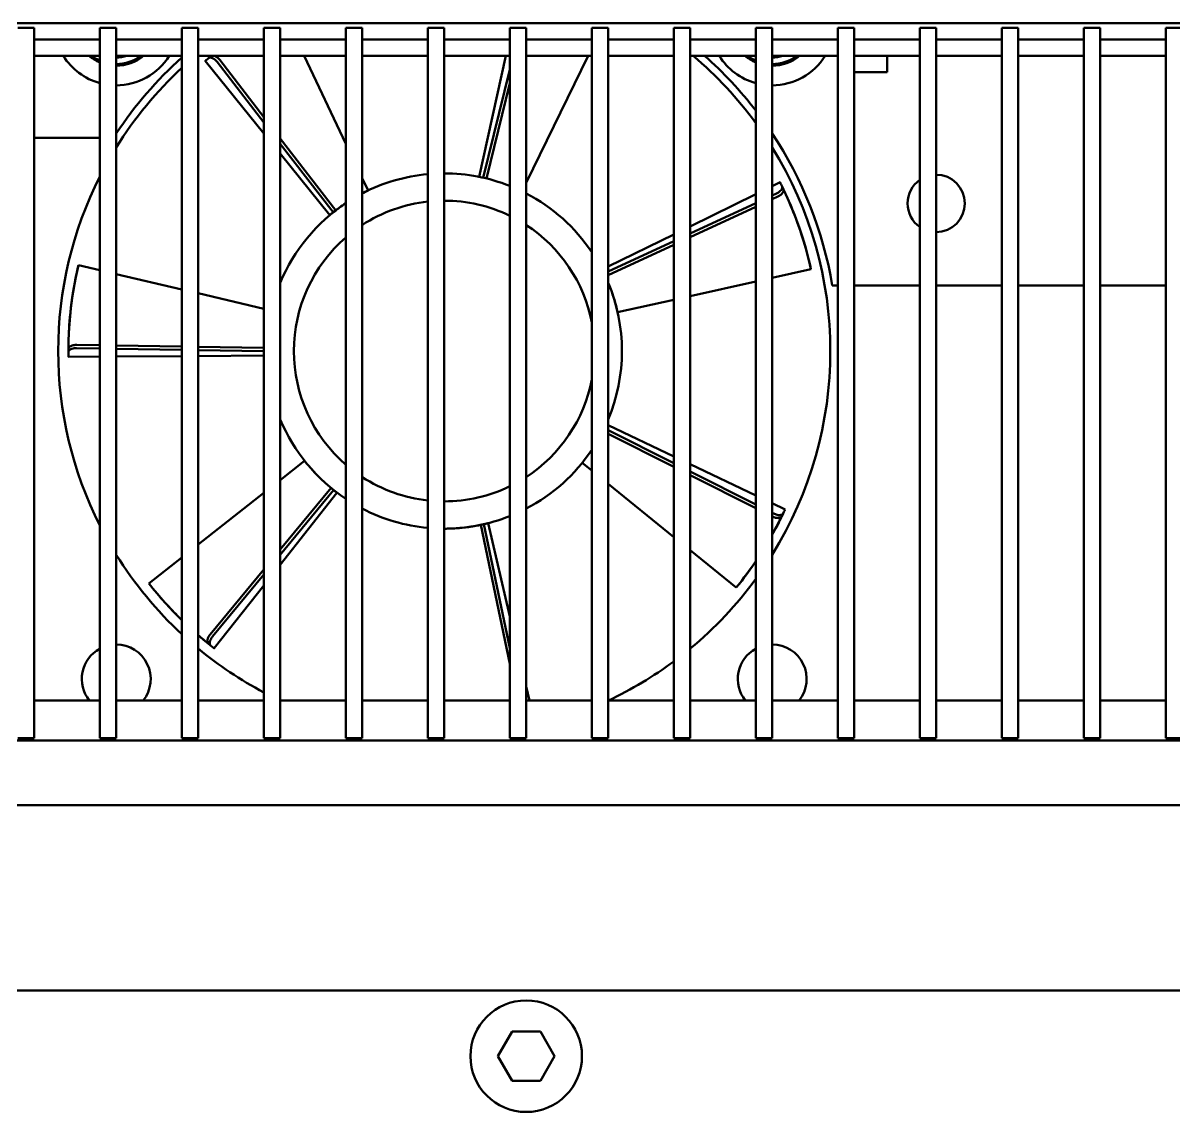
# Model space of a CAD drawing. Header units: millimetres. Extents: x 100 to 5488, y 100 to 4218.
# Drawn here: x 2115.9 to 2186.1, y 2153.3 to 2219.7 of the extents above; entities that cross this region are included whole.
import ezdxf

# ---------------------------------------------------------------- set-up
doc = ezdxf.new("R2010")
doc.units = ezdxf.units.MM
doc.header["$LTSCALE"] = 20
doc.layers.add('Visible (ANSI)', color=7, linetype='Continuous', lineweight=50)

msp = doc.modelspace()

# ---------------------------------------------------------------- linework, layer by layer
at = {"layer": 'Visible (ANSI)'}
for p, q in [((2082.959, 2219.741), (2245.266, 2219.741)), ((2115.613, 2219.441), (2116.613, 2219.441)), ((2116.613, 2219.441), (2116.613, 2219.206)), ((2120.613, 2219.206), (2120.613, 2219.441)), ((2120.613, 2219.441), (2121.613, 2219.441)), ((2121.613, 2219.441), (2121.613, 2219.206)), ((2125.613, 2219.206), (2125.613, 2219.441)), ((2125.613, 2219.441), (2126.613, 2219.441)), ((2126.613, 2219.441), (2126.613, 2219.206)), ((2130.613, 2219.206), (2130.613, 2219.441)), ((2130.613, 2219.441), (2131.613, 2219.441)), ((2131.613, 2219.441), (2131.613, 2219.206)), ((2135.613, 2219.206), (2135.613, 2219.441)), ((2135.613, 2219.441), (2136.613, 2219.441)), ((2136.613, 2219.441), (2136.613, 2219.206)), ((2140.613, 2219.206), (2140.613, 2219.441)), ((2140.613, 2219.441), (2141.613, 2219.441)), ((2141.613, 2219.441), (2141.613, 2219.206)), ((2145.613, 2219.206), (2145.613, 2219.441)), ((2145.613, 2219.441), (2146.613, 2219.441)), ((2146.613, 2219.441), (2146.613, 2219.206)), ((2150.613, 2219.206), (2150.613, 2219.441)), ((2150.613, 2219.441), (2151.613, 2219.441)), ((2151.613, 2219.441), (2151.613, 2219.206)), ((2155.613, 2219.206), (2155.613, 2219.441)), ((2155.613, 2219.441), (2156.613, 2219.441)), ((2156.613, 2219.441), (2156.613, 2219.206)), ((2160.613, 2219.206), (2160.613, 2219.441)), ((2160.613, 2219.441), (2161.613, 2219.441)), ((2161.613, 2219.441), (2161.613, 2219.206)), ((2165.613, 2219.206), (2165.613, 2219.441)), ((2165.613, 2219.441), (2166.613, 2219.441)), ((2166.613, 2219.441), (2166.613, 2219.206)), ((2170.613, 2219.206), (2170.613, 2219.441)), ((2170.613, 2219.441), (2171.613, 2219.441)), ((2171.613, 2219.441), (2171.613, 2219.206)), ((2175.613, 2219.206), (2175.613, 2219.441)), ((2175.613, 2219.441), (2176.613, 2219.441)), ((2176.613, 2219.441), (2176.613, 2219.206)), ((2180.613, 2219.206), (2180.613, 2219.441)), ((2180.613, 2219.441), (2181.613, 2219.441)), ((2181.613, 2219.441), (2181.613, 2219.206)), ((2185.613, 2219.206), (2185.613, 2219.441)), ((2185.613, 2219.441), (2186.613, 2219.441)), ((2116.613, 2181.713), (2116.613, 2219.206)), ((2116.613, 2218.741), (2120.613, 2218.741)), ((2120.613, 2219.206), (2120.613, 2181.713)), ((2121.613, 2181.713), (2121.613, 2219.206)), ((2121.613, 2218.741), (2125.613, 2218.741)), ((2125.613, 2219.206), (2125.613, 2181.713)), ((2126.613, 2181.713), (2126.613, 2219.206)), ((2126.613, 2218.741), (2130.613, 2218.741)), ((2130.613, 2219.206), (2130.613, 2181.713)), ((2131.613, 2181.713), (2131.613, 2219.206)), ((2131.613, 2218.741), (2135.613, 2218.741)), ((2135.613, 2219.206), (2135.613, 2181.713)), ((2136.613, 2181.713), (2136.613, 2219.206)), ((2136.613, 2218.741), (2140.613, 2218.741)), ((2140.613, 2219.206), (2140.613, 2181.713)), ((2141.613, 2181.713), (2141.613, 2219.206)), ((2141.613, 2218.741), (2145.613, 2218.741)), ((2145.613, 2219.206), (2145.613, 2181.713)), ((2146.613, 2181.713), (2146.613, 2219.206)), ((2146.613, 2218.741), (2150.613, 2218.741)), ((2150.613, 2219.206), (2150.613, 2181.713)), ((2151.613, 2181.713), (2151.613, 2219.206)), ((2151.613, 2218.741), (2155.613, 2218.741)), ((2155.613, 2219.206), (2155.613, 2181.713)), ((2156.613, 2181.713), (2156.613, 2219.206)), ((2156.613, 2218.741), (2160.613, 2218.741)), ((2160.613, 2219.206), (2160.613, 2181.713)), ((2161.613, 2181.713), (2161.613, 2219.206)), ((2161.613, 2218.741), (2165.613, 2218.741)), ((2165.613, 2219.206), (2165.613, 2181.713)), ((2166.613, 2181.713), (2166.613, 2219.206)), ((2166.613, 2218.741), (2170.613, 2218.741)), ((2170.613, 2219.206), (2170.613, 2181.713)), ((2171.613, 2181.713), (2171.613, 2219.206)), ((2171.613, 2218.741), (2175.613, 2218.741)), ((2175.613, 2219.206), (2175.613, 2181.713)), ((2176.613, 2181.713), (2176.613, 2219.206)), ((2176.613, 2218.741), (2180.613, 2218.741)), ((2180.613, 2219.206), (2180.613, 2181.713)), ((2181.613, 2181.713), (2181.613, 2219.206)), ((2181.613, 2218.741), (2185.613, 2218.741)), ((2185.613, 2219.206), (2185.613, 2181.713)), ((2120.613, 2217.741), (2116.613, 2217.741)), ((2125.613, 2217.741), (2121.613, 2217.741)), ((2130.613, 2217.741), (2126.613, 2217.741)), ((2130.613, 2213.011), (2127.04, 2217.429)), ((2127.412, 2217.727), (2127.263, 2217.61)), ((2127.767, 2217.369), (2130.613, 2213.678)), ((2130.613, 2214.004), (2127.923, 2217.491)), ((2135.613, 2217.741), (2131.613, 2217.741)), ((2133.07, 2217.741), (2135.613, 2212.383)), ((2140.613, 2217.741), (2136.613, 2217.741)), ((2145.613, 2217.741), (2141.613, 2217.741)), ((2143.742, 2210.363), (2145.369, 2217.741)), ((2150.613, 2217.741), (2146.613, 2217.741)), ((2150.396, 2217.741), (2146.613, 2209.987)), ((2155.613, 2217.741), (2151.613, 2217.741)), ((2160.613, 2217.741), (2156.613, 2217.741)), ((2165.613, 2217.741), (2161.613, 2217.741)), ((2170.613, 2217.741), (2166.613, 2217.741)), ((2168.613, 2217.241), (2168.613, 2217.741)), ((2168.613, 2216.741), (2168.613, 2217.241)), ((2175.613, 2217.741), (2171.613, 2217.741)), ((2180.613, 2217.741), (2176.613, 2217.741)), ((2185.613, 2217.741), (2181.613, 2217.741)), ((2145.613, 2216.911), (2143.996, 2210.309)), ((2168.613, 2216.741), (2166.613, 2216.741)), ((2144.189, 2210.263), (2145.613, 2216.075)), ((2120.613, 2212.741), (2116.613, 2212.741)), ((2134.997, 2208.319), (2131.613, 2212.707)), ((2131.613, 2212.381), (2134.839, 2208.198)), ((2134.639, 2208.033), (2131.613, 2211.775)), ((2136.613, 2210.276), (2136.968, 2209.528)), ((2161.613, 2209.798), (2162.09, 2210.032)), ((2162.298, 2209.604), (2162.217, 2209.775)), ((2156.613, 2207.342), (2160.613, 2209.307)), ((2160.613, 2208.755), (2156.613, 2206.904)), ((2161.87, 2209.337), (2161.613, 2209.218)), ((2161.613, 2208.999), (2161.955, 2209.157)), ((2134.839, 2208.198), (2134.997, 2208.319)), ((2156.613, 2206.684), (2160.613, 2208.536)), ((2151.613, 2204.885), (2155.613, 2206.85)), ((2155.613, 2206.441), (2151.613, 2204.589)), ((2151.613, 2204.37), (2155.613, 2206.221)), ((2119.266, 2204.824), (2119.303, 2204.978)), ((2119.303, 2204.978), (2120.613, 2204.671)), ((2163.978, 2204.735), (2161.613, 2204.207)), ((2163.944, 2204.89), (2163.978, 2204.735)), ((2121.613, 2204.436), (2125.613, 2203.497)), ((2160.613, 2203.984), (2156.613, 2203.09)), ((2126.613, 2203.262), (2130.613, 2202.323)), ((2165.277, 2203.741), (2165.613, 2203.741)), ((2166.613, 2203.741), (2170.613, 2203.741)), ((2171.613, 2203.741), (2175.613, 2203.741)), ((2176.613, 2203.741), (2180.613, 2203.741)), ((2181.613, 2203.741), (2185.613, 2203.741)), ((2155.613, 2202.867), (2152.186, 2202.102)), ((2118.696, 2199.864), (2118.695, 2199.674)), ((2119.198, 2199.917), (2120.613, 2199.894)), ((2120.613, 2200.093), (2119.2, 2200.116)), ((2125.613, 2200.009), (2121.613, 2200.076)), ((2121.613, 2199.877), (2125.613, 2199.81)), ((2130.613, 2199.925), (2126.613, 2199.992)), ((2126.613, 2199.793), (2130.613, 2199.726)), ((2120.613, 2199.399), (2118.698, 2199.387)), ((2125.613, 2199.431), (2121.613, 2199.406)), ((2130.613, 2199.463), (2126.613, 2199.437)), ((2151.613, 2195.215), (2155.613, 2193.313)), ((2155.613, 2192.904), (2151.613, 2194.921)), ((2151.613, 2194.698), (2155.613, 2192.681)), ((2131.613, 2191.875), (2133.098, 2193.043)), ((2150.613, 2192.45), (2150.03, 2192.921)), ((2156.613, 2192.837), (2160.613, 2190.934)), ((2160.613, 2190.383), (2156.613, 2192.4)), ((2156.613, 2192.177), (2160.613, 2190.16)), ((2134.713, 2191.389), (2131.613, 2187.636)), ((2131.613, 2187.323), (2134.866, 2191.262)), ((2134.866, 2191.262), (2134.713, 2191.389)), ((2155.613, 2188.399), (2151.613, 2191.639)), ((2126.613, 2187.942), (2130.613, 2191.088)), ((2135.071, 2191.103), (2131.613, 2186.713)), ((2161.613, 2190.459), (2162.397, 2190.086)), ((2161.716, 2189.826), (2161.613, 2189.878)), ((2162.191, 2189.656), (2162.275, 2189.826)), ((2144.03, 2189.179), (2143.835, 2189.138)), ((2143.835, 2189.138), (2145.613, 2180.66)), ((2145.613, 2181.63), (2144.03, 2189.179)), ((2144.282, 2189.239), (2145.613, 2183.551)), ((2161.613, 2189.656), (2161.628, 2189.648)), ((2123.601, 2185.573), (2125.613, 2187.155)), ((2159.419, 2185.315), (2156.613, 2187.589)), ((2130.613, 2186.425), (2127.336, 2182.459)), ((2123.698, 2185.448), (2123.601, 2185.573)), ((2127.49, 2182.333), (2130.613, 2186.113)), ((2130.613, 2185.444), (2127.593, 2181.612)), ((2159.519, 2185.438), (2159.419, 2185.315)), ((2116.613, 2181.713), (2116.613, 2176.137)), ((2120.613, 2176.137), (2120.613, 2181.713)), ((2121.613, 2181.713), (2121.613, 2176.137)), ((2125.613, 2176.137), (2125.613, 2181.713)), ((2126.613, 2181.713), (2126.613, 2176.137)), ((2127.219, 2181.908), (2127.367, 2181.789)), ((2130.613, 2176.137), (2130.613, 2181.713)), ((2131.613, 2181.713), (2131.613, 2176.137)), ((2135.613, 2176.137), (2135.613, 2181.713)), ((2136.613, 2181.713), (2136.613, 2176.137)), ((2140.613, 2176.137), (2140.613, 2181.713)), ((2141.613, 2181.713), (2141.613, 2176.137)), ((2145.613, 2176.137), (2145.613, 2181.713)), ((2146.613, 2181.713), (2146.613, 2176.137)), ((2150.613, 2176.137), (2150.613, 2181.713)), ((2151.613, 2181.713), (2151.613, 2176.137)), ((2155.613, 2176.137), (2155.613, 2181.713)), ((2156.613, 2181.713), (2156.613, 2176.137)), ((2160.613, 2176.137), (2160.613, 2181.713)), ((2161.613, 2181.713), (2161.613, 2176.137)), ((2165.613, 2176.137), (2165.613, 2181.713)), ((2166.613, 2181.713), (2166.613, 2176.137)), ((2170.613, 2176.137), (2170.613, 2181.713)), ((2171.613, 2181.713), (2171.613, 2176.137)), ((2175.613, 2176.137), (2175.613, 2181.713)), ((2176.613, 2181.713), (2176.613, 2176.137)), ((2180.613, 2176.137), (2180.613, 2181.713)), ((2181.613, 2181.713), (2181.613, 2176.137)), ((2185.613, 2176.137), (2185.613, 2181.713)), ((2146.613, 2179.275), (2146.809, 2178.435)), ((2120.613, 2178.435), (2116.613, 2178.435)), ((2125.613, 2178.435), (2121.613, 2178.435)), ((2130.613, 2178.435), (2126.613, 2178.435)), ((2135.613, 2178.435), (2131.613, 2178.435)), ((2140.613, 2178.435), (2136.613, 2178.435)), ((2145.613, 2178.435), (2141.613, 2178.435)), ((2150.613, 2178.435), (2146.613, 2178.435)), ((2155.613, 2178.435), (2151.613, 2178.435)), ((2160.613, 2178.435), (2156.613, 2178.435)), ((2165.613, 2178.435), (2161.613, 2178.435)), ((2170.613, 2178.435), (2166.613, 2178.435)), ((2175.613, 2178.435), (2171.613, 2178.435)), ((2180.613, 2178.435), (2176.613, 2178.435)), ((2185.613, 2178.435), (2181.613, 2178.435)), ((1605.913, 2175.99), (2557.313, 2175.99)), ((2115.613, 2176.131), (2116.613, 2176.131)), ((2116.613, 2176.137), (2116.613, 2176.131)), ((2120.613, 2176.131), (2120.613, 2176.137)), ((2120.613, 2176.131), (2121.613, 2176.131)), ((2121.613, 2176.137), (2121.613, 2176.131)), ((2125.613, 2176.131), (2125.613, 2176.137)), ((2125.613, 2176.131), (2126.613, 2176.131)), ((2126.613, 2176.137), (2126.613, 2176.131)), ((2130.613, 2176.131), (2130.613, 2176.137)), ((2130.613, 2176.131), (2131.613, 2176.131)), ((2131.613, 2176.137), (2131.613, 2176.131)), ((2135.613, 2176.131), (2135.613, 2176.137)), ((2135.613, 2176.131), (2136.613, 2176.131)), ((2136.613, 2176.137), (2136.613, 2176.131)), ((2140.613, 2176.131), (2140.613, 2176.137)), ((2140.613, 2176.131), (2141.613, 2176.131)), ((2141.613, 2176.137), (2141.613, 2176.131)), ((2145.613, 2176.131), (2145.613, 2176.137)), ((2145.613, 2176.131), (2146.613, 2176.131)), ((2146.613, 2176.137), (2146.613, 2176.131)), ((2150.613, 2176.131), (2150.613, 2176.137)), ((2150.613, 2176.131), (2151.613, 2176.131)), ((2151.613, 2176.137), (2151.613, 2176.131)), ((2155.613, 2176.131), (2155.613, 2176.137)), ((2155.613, 2176.131), (2156.613, 2176.131)), ((2156.613, 2176.137), (2156.613, 2176.131)), ((2160.613, 2176.131), (2160.613, 2176.137)), ((2160.613, 2176.131), (2161.613, 2176.131)), ((2161.613, 2176.137), (2161.613, 2176.131)), ((2165.613, 2176.131), (2165.613, 2176.137)), ((2165.613, 2176.131), (2166.613, 2176.131)), ((2166.613, 2176.137), (2166.613, 2176.131)), ((2170.613, 2176.131), (2170.613, 2176.137)), ((2170.613, 2176.131), (2171.613, 2176.131)), ((2171.613, 2176.137), (2171.613, 2176.131)), ((2175.613, 2176.131), (2175.613, 2176.137)), ((2175.613, 2176.131), (2176.613, 2176.131)), ((2176.613, 2176.137), (2176.613, 2176.131)), ((2180.613, 2176.131), (2180.613, 2176.137)), ((2180.613, 2176.131), (2181.613, 2176.131)), ((2181.613, 2176.137), (2181.613, 2176.131)), ((2185.613, 2176.131), (2185.613, 2176.137)), ((2185.613, 2176.131), (2186.613, 2176.131)), ((1605.613, 2172.041), (2557.613, 2172.041)), ((1919.409, 2160.741), (2243.817, 2160.741)), ((2145.747, 2158.241), (2144.881, 2156.741)), ((2145.747, 2158.241), (2147.479, 2158.241)), ((2148.345, 2156.741), (2147.479, 2158.241)), ((2144.881, 2156.741), (2145.747, 2155.241)), ((2147.479, 2155.241), (2148.345, 2156.741)), ((2147.479, 2155.241), (2145.747, 2155.241))]:
    msp.add_line(p, q, dxfattribs=at)
msp.add_circle((2146.613, 2156.741), 3.4, dxfattribs=at)
for centre, radius, start, end in [((2121.613, 2219.741), 3.8, 211.75686, 254.74248), ((2121.613, 2219.741), 2.6, 230.28486, 247.38014), ((2121.613, 2219.741), 2.5, 233.1301, 246.42182), ((2121.613, 2219.741), 2.1, 270, 287.75279), ((2121.613, 2219.741), 3.8, 270, 328.24314), ((2121.613, 2219.741), 2.6, 270, 309.71514), ((2121.613, 2219.741), 2.5, 270, 306.8699), ((2141.613, 2199.741), 24, 131.81031, 146.44269), ((2141.613, 2199.741), 23.542, 36.18842, 49.87158), ((2141.613, 2199.741), 24, 37.65846, 48.59038), ((2161.613, 2219.741), 3.8, 211.75686, 254.74248), ((2161.613, 2219.741), 2.6, 230.28486, 247.38014), ((2161.613, 2219.741), 2.5, 233.1301, 246.42182), ((2161.613, 2219.741), 2.1, 270, 287.75279), ((2161.613, 2219.741), 3.8, 270, 328.24314), ((2161.613, 2219.741), 2.6, 270, 309.71514), ((2161.613, 2219.741), 2.5, 270, 306.8699), ((2141.613, 2199.741), 23.542, 132.81599, 148.16358), ((2141.613, 2199.741), 24, 9.59407, 33.55731), ((2141.613, 2199.741), 23.542, 328.16358, 31.83642), ((2141.613, 2199.741), 23.542, 153.13014, 206.86986), ((2141.613, 2199.741), 10.833, 95.29638, 117.48643), ((2141.613, 2199.741), 10.833, 68.33182, 90), ((2171.613, 2208.741), 1.75, 124.8499, 235.1501), ((2171.613, 2208.741), 1.75, 270, 90), ((2141.613, 2199.741), 10.833, 123.63128, 157.38014), ((2141.613, 2199.741), 9.167, 96.26291, 123.05573), ((2141.613, 2199.741), 9.167, 64.1279, 90), ((2141.613, 2199.741), 10.833, 33.82216, 62.51357), ((2141.613, 2199.741), 9.167, 10.9425, 56.94427), ((2141.613, 2199.741), 9.167, 130.88519, 229.11481), ((2141.613, 2199.741), 10.833, 337.38014, 22.61986), ((2141.613, 2199.741), 9.167, 303.05573, 349.0575), ((2141.613, 2199.741), 10.833, 202.61986, 236.36872), ((2141.613, 2199.741), 10.833, 297.48643, 326.17784), ((2141.613, 2199.741), 9.167, 236.94427, 263.73709), ((2141.613, 2199.741), 9.167, 270, 295.8721), ((2141.613, 2199.741), 10.833, 242.51357, 264.70362), ((2141.613, 2199.741), 10.833, 270, 291.66818), ((2141.613, 2199.741), 23.542, 211.83642, 227.18401), ((2141.613, 2199.741), 23.542, 309.58098, 323.81158), ((2121.613, 2179.741), 2.1, 118.43689, 218.43008), ((2121.613, 2179.741), 2.1, 321.56992, 90), ((2141.613, 2199.741), 23.542, 230.41902, 242.14363), ((2161.613, 2179.741), 2.1, 118.43689, 218.43008), ((2161.613, 2179.741), 2.1, 321.56992, 90), ((2141.613, 2199.741), 23.542, 295.17634, 306.49055)]:
    msp.add_arc(centre, radius, start, end, dxfattribs=at)
for points, knots in [([(2127.11, 2217.486), (2127.052, 2217.438), (2127.029, 2217.419), (2127.061, 2217.446), (2127.113, 2217.49), (2127.262, 2217.609)], [-0.2794746, -0.2794746, -0.2794746, -0.2794746, -0.1330538, -0.1330538, -0.0000015, -0.0000015, -0.0000015, -0.0000015]), ([(2127.262, 2217.609), (2127.274, 2217.619), (2127.289, 2217.626), (2127.323, 2217.634), (2127.342, 2217.636), (2127.401, 2217.631), (2127.444, 2217.62), (2127.532, 2217.579), (2127.577, 2217.551), (2127.649, 2217.495), (2127.676, 2217.47), (2127.724, 2217.42), (2127.746, 2217.395), (2127.767, 2217.369)], [0.00000154, 0.00000154, 0.00000154, 0.00000154, 0.0105931, 0.0105931, 0.02153091, 0.02153091, 0.04033024, 0.04033024, 0.05855691, 0.05855691, 0.06974, 0.06974, 0.07978801, 0.07978801, 0.07978801, 0.07978801]), ([(2127.923, 2217.491), (2127.903, 2217.518), (2127.881, 2217.543), (2127.832, 2217.593), (2127.805, 2217.617), (2127.734, 2217.674), (2127.688, 2217.702), (2127.628, 2217.729), (2127.611, 2217.736), (2127.595, 2217.741)], [0.00000147, 0.00000147, 0.00000147, 0.00000147, 0.01003117, 0.01003117, 0.02127197, 0.02127197, 0.03938507, 0.03938507, 0.04654018, 0.04654018, 0.04654018, 0.04654018]), ([(2162.216, 2209.776), (2162.223, 2209.762), (2162.227, 2209.746), (2162.227, 2209.711), (2162.224, 2209.692), (2162.207, 2209.635), (2162.186, 2209.597), (2162.127, 2209.519), (2162.09, 2209.481), (2162.019, 2209.424), (2161.989, 2209.403), (2161.93, 2209.367), (2161.9, 2209.351), (2161.87, 2209.337)], [0.00000154, 0.00000154, 0.00000154, 0.00000154, 0.0105952, 0.0105952, 0.02153529, 0.02153529, 0.04033444, 0.04033444, 0.0585601, 0.0585601, 0.06974136, 0.06974136, 0.07978801, 0.07978801, 0.07978801, 0.07978801]), ([(2161.955, 2209.157), (2161.985, 2209.171), (2162.015, 2209.187), (2162.074, 2209.223), (2162.104, 2209.244), (2162.175, 2209.302), (2162.212, 2209.34), (2162.271, 2209.417), (2162.291, 2209.456), (2162.309, 2209.513), (2162.312, 2209.533), (2162.311, 2209.568), (2162.308, 2209.584), (2162.301, 2209.598)], [0.00000147, 0.00000147, 0.00000147, 0.00000147, 0.01003117, 0.01003117, 0.02127197, 0.02127197, 0.03938507, 0.03938507, 0.05810155, 0.05810155, 0.06909138, 0.06909138, 0.07968788, 0.07968788, 0.07968788, 0.07968788]), ([(2162.13, 2209.952), (2162.097, 2210.018), (2162.083, 2210.045), (2162.101, 2210.009), (2162.132, 2209.948), (2162.216, 2209.776)], [-0.2785866, -0.2785866, -0.2785866, -0.2785866, -0.1337988, -0.1337988, -0.0000015, -0.0000015, -0.0000015, -0.0000015]), ([(2163.944, 2204.89), (2163.697, 2205.963), (2163.414, 2206.846), (2162.935, 2208.167), (2162.679, 2208.779), (2162.352, 2209.495), (2162.275, 2209.657), (2162.222, 2209.765)], [-0.842002, -0.842002, -0.842002, -0.842002, -0.6353139, -0.6353139, -0.4601023, -0.4601023, -0.3643473, -0.3643473, -0.3643473, -0.3643473]), ([(2163.978, 2204.735), (2163.741, 2205.799), (2163.468, 2206.674), (2163.006, 2207.982), (2162.758, 2208.59), (2162.435, 2209.316), (2162.356, 2209.484), (2162.304, 2209.594)], [0.000001, 0.000001, 0.000001, 0.000001, 0.3737082, 0.3737082, 0.6896099, 0.6896099, 0.8708145, 0.8708145, 0.8708145, 0.8708145]), ([(2135.613, 2208.761), (2135.304, 2208.556), (2135.108, 2208.405), (2134.893, 2208.239), (2134.801, 2208.165), (2134.801, 2208.164), (2134.801, 2208.164), (2134.801, 2208.164)], [-0.8777337, -0.8777337, -0.8777337, -0.8777337, -0.4889156, -0.4889156, -0.199281, -0.199281, -0.1978347, -0.1978347, -0.1978347, -0.1978347]), ([(2134.639, 2208.033), (2134.639, 2208.033), (2134.639, 2208.033), (2134.639, 2208.033), (2134.677, 2208.068), (2134.839, 2208.198)], [0.6750266, 0.6750266, 0.6750266, 0.6750266, 0.6751334, 0.6751334, 0.7852082, 0.7852082, 0.7852082, 0.7852082]), ([(2134.813, 2208.175), (2134.813, 2208.175), (2134.813, 2208.175), (2134.813, 2208.175), (2134.813, 2208.175), (2134.813, 2208.174), (2134.813, 2208.174), (2134.813, 2208.174), (2134.813, 2208.174), (2134.813, 2208.174), (2134.812, 2208.174), (2134.811, 2208.173), (2134.81, 2208.172), (2134.803, 2208.166), (2134.797, 2208.162), (2134.784, 2208.151), (2134.776, 2208.144), (2134.761, 2208.132), (2134.755, 2208.128), (2134.742, 2208.117), (2134.735, 2208.111), (2134.718, 2208.098), (2134.709, 2208.09), (2134.681, 2208.067), (2134.66, 2208.05), (2134.639, 2208.033)], [0, 0, 0, 0, 0.00001274, 0.00001274, 0.00003822, 0.00003822, 0.00008918, 0.00008918, 0.00029301, 0.00029301, 0.00059577, 0.00059577, 0.00221051, 0.00221051, 0.01082227, 0.01082227, 0.02232232, 0.02232232, 0.02798358, 0.02798358, 0.03279665, 0.03279665, 0.0371358, 0.0371358, 0.04535285, 0.04535285, 0.04535285, 0.04535285]), ([(2135.051, 2208.361), (2135.016, 2208.334), (2134.984, 2208.309), (2134.915, 2208.256), (2134.885, 2208.232), (2134.824, 2208.183), (2134.8, 2208.164), (2134.8, 2208.164)], [0, 0, 0, 0, 0.0396739, 0.0396739, 0.0999139, 0.0999139, 0.1497439, 0.1497439, 0.1497439, 0.1497439]), ([(2134.997, 2208.319), (2134.949, 2208.282), (2134.912, 2208.254), (2134.883, 2208.231), (2134.88, 2208.228), (2134.878, 2208.226), (2134.877, 2208.226), (2134.877, 2208.226), (2134.877, 2208.226), (2134.877, 2208.226), (2134.877, 2208.226), (2134.877, 2208.226)], [0, 0, 0, 0, 0.05451102, 0.05451102, 0.06105332, 0.06105332, 0.06120665, 0.06120665, 0.0612491, 0.0612491, 0.06127033, 0.06127033, 0.06127033, 0.06127033]), ([(2119.266, 2204.824), (2119.024, 2203.759), (2118.895, 2202.849), (2118.751, 2201.46), (2118.714, 2200.8), (2118.695, 2199.999), (2118.694, 2199.811), (2118.695, 2199.686)], [-0.8748687, -0.8748687, -0.8748687, -0.8748687, -0.6567702, -0.6567702, -0.4710812, -0.4710812, -0.3651362, -0.3651362, -0.3651362, -0.3651362]), ([(2119.303, 2204.978), (2118.848, 2203.042), (2118.739, 2201.433), (2118.698, 2200.19), (2118.696, 2200), (2118.696, 2199.875)], [0.000001, 0.000001, 0.000001, 0.000001, 0.6817776, 0.6817776, 0.9024757, 0.9024757, 0.9024757, 0.9024757]), ([(2152.186, 2202.102), (2152.067, 2202.631), (2151.916, 2203.113), (2151.712, 2203.664), (2151.66, 2203.795), (2151.613, 2203.907)], [-1.3322301, -1.3322301, -1.3322301, -1.3322301, -0.909118, -0.909118, -0.7458211, -0.7458211, -0.7458211, -0.7458211]), ([(2118.695, 2199.673), (2118.695, 2199.689), (2118.699, 2199.704), (2118.713, 2199.736), (2118.725, 2199.752), (2118.765, 2199.796), (2118.8, 2199.822), (2118.887, 2199.866), (2118.937, 2199.884), (2119.026, 2199.904), (2119.062, 2199.91), (2119.131, 2199.917), (2119.164, 2199.918), (2119.198, 2199.917)], [0.00000154, 0.00000154, 0.00000154, 0.00000154, 0.01059346, 0.01059346, 0.02153165, 0.02153165, 0.04033095, 0.04033095, 0.05855744, 0.05855744, 0.06974023, 0.06974023, 0.07978801, 0.07978801, 0.07978801, 0.07978801]), ([(2118.697, 2199.477), (2118.697, 2199.404), (2118.698, 2199.374), (2118.697, 2199.412), (2118.696, 2199.48), (2118.695, 2199.673)], [-0.2771581, -0.2771581, -0.2771581, -0.2771581, -0.1349521, -0.1349521, -0.0000015, -0.0000015, -0.0000015, -0.0000015]), ([(2119.2, 2200.116), (2119.166, 2200.117), (2119.133, 2200.116), (2119.063, 2200.109), (2119.028, 2200.103), (2118.939, 2200.082), (2118.889, 2200.064), (2118.802, 2200.02), (2118.767, 2199.994), (2118.726, 2199.95), (2118.715, 2199.934), (2118.7, 2199.901), (2118.696, 2199.886), (2118.696, 2199.87)], [0.00000147, 0.00000147, 0.00000147, 0.00000147, 0.01003208, 0.01003208, 0.02127411, 0.02127411, 0.03938795, 0.03938795, 0.05810455, 0.05810455, 0.06909281, 0.06909281, 0.07968788, 0.07968788, 0.07968788, 0.07968788]), ([(2133.098, 2193.043), (2133.433, 2192.617), (2133.777, 2192.247), (2134.384, 2191.661), (2134.595, 2191.486), (2134.814, 2191.305), (2134.907, 2191.232), (2134.908, 2191.232), (2134.908, 2191.232), (2134.908, 2191.232)], [-1.329767, -1.329767, -1.329767, -1.329767, -0.907783, -0.907783, -0.488884, -0.488884, -0.199288, -0.199288, -0.197818, -0.197818, -0.197818, -0.197818]), ([(2134.66, 2191.433), (2134.695, 2191.404), (2134.726, 2191.378), (2134.793, 2191.323), (2134.823, 2191.299), (2134.884, 2191.25), (2134.908, 2191.231), (2134.908, 2191.231)], [0, 0, 0, 0, 0.0396739, 0.0396739, 0.0999139, 0.0999139, 0.1497439, 0.1497439, 0.1497439, 0.1497439]), ([(2134.713, 2191.389), (2134.76, 2191.35), (2134.796, 2191.321), (2134.825, 2191.298), (2134.828, 2191.295), (2134.83, 2191.293), (2134.831, 2191.293), (2134.831, 2191.293), (2134.831, 2191.293), (2134.831, 2191.293), (2134.831, 2191.293), (2134.831, 2191.293)], [0, 0, 0, 0, 0.05451102, 0.05451102, 0.06105332, 0.06105332, 0.06120665, 0.06120665, 0.0612491, 0.0612491, 0.06127033, 0.06127033, 0.06127033, 0.06127033]), ([(2135.071, 2191.103), (2135.071, 2191.103), (2135.071, 2191.103), (2135.071, 2191.103), (2135.029, 2191.132), (2134.866, 2191.262)], [0.6750468, 0.6750468, 0.6750468, 0.6750468, 0.6751286, 0.6751286, 0.785283, 0.785283, 0.785283, 0.785283]), ([(2134.895, 2191.242), (2134.895, 2191.242), (2134.895, 2191.242), (2134.895, 2191.242), (2134.895, 2191.242), (2134.895, 2191.242), (2134.895, 2191.242), (2134.895, 2191.242), (2134.895, 2191.241), (2134.896, 2191.241), (2134.896, 2191.241), (2134.897, 2191.24), (2134.898, 2191.239), (2134.905, 2191.234), (2134.911, 2191.229), (2134.925, 2191.218), (2134.932, 2191.212), (2134.948, 2191.2), (2134.953, 2191.196), (2134.967, 2191.185), (2134.974, 2191.179), (2134.991, 2191.166), (2135, 2191.159), (2135.029, 2191.136), (2135.05, 2191.119), (2135.071, 2191.103)], [0, 0, 0, 0, 0.00001274, 0.00001274, 0.00003822, 0.00003822, 0.00008918, 0.00008918, 0.00029301, 0.00029301, 0.00059577, 0.00059577, 0.00221051, 0.00221051, 0.01082227, 0.01082227, 0.02232232, 0.02232232, 0.02798358, 0.02798358, 0.03279665, 0.03279665, 0.0371358, 0.0371358, 0.04535285, 0.04535285, 0.04535285, 0.04535285]), ([(2161.613, 2188.551), (2161.893, 2189.049), (2162.051, 2189.371), (2162.2, 2189.671), (2162.238, 2189.749), (2162.27, 2189.816)], [-0.7350951, -0.7350951, -0.7350951, -0.7350951, -0.5153338, -0.5153338, -0.4238079, -0.4238079, -0.4238079, -0.4238079]), ([(2162.275, 2189.827), (2162.269, 2189.813), (2162.258, 2189.801), (2162.231, 2189.778), (2162.214, 2189.768), (2162.159, 2189.747), (2162.116, 2189.739), (2162.018, 2189.737), (2161.966, 2189.743), (2161.876, 2189.763), (2161.842, 2189.774), (2161.777, 2189.798), (2161.746, 2189.811), (2161.716, 2189.826)], [0.00000154, 0.00000154, 0.00000154, 0.00000154, 0.01061554, 0.01061554, 0.02157775, 0.02157775, 0.0403748, 0.0403748, 0.05859061, 0.05859061, 0.06975456, 0.06975456, 0.07978794, 0.07978794, 0.07978794, 0.07978794]), ([(2162.397, 2190.086), (2162.397, 2190.086), (2162.394, 2190.079), (2162.376, 2190.04), (2162.349, 2189.982), (2162.275, 2189.827)], [-0.1835826, -0.1835826, -0.1835826, -0.1835826, -0.1195882, -0.1195882, -0.0000015, -0.0000015, -0.0000015, -0.0000015]), ([(2141.613, 2188.907), (2141.625, 2188.907), (2141.638, 2188.907), (2141.755, 2188.908), (2141.856, 2188.91), (2142.22, 2188.921), (2142.479, 2188.939), (2143.228, 2189.016), (2143.68, 2189.104), (2143.906, 2189.153)], [0.0118897, 0.0118897, 0.0118897, 0.0118897, 0.0177384, 0.0177384, 0.0660027, 0.0660027, 0.1948533, 0.1948533, 0.4755706, 0.4755706, 0.4755706, 0.4755706]), ([(2141.613, 2188.907), (2142.525, 2188.908), (2143.293, 2189.03), (2143.762, 2189.123), (2143.8, 2189.13), (2143.835, 2189.138)], [-0.9885365, -0.9885365, -0.9885365, -0.9885365, -0.4433751, -0.4433751, -0.3921255, -0.3921255, -0.3921255, -0.3921255]), ([(2143.835, 2189.138), (2143.895, 2189.15), (2143.94, 2189.16), (2143.976, 2189.168), (2143.98, 2189.169), (2143.983, 2189.17), (2143.984, 2189.17), (2143.984, 2189.17), (2143.984, 2189.17), (2143.984, 2189.17), (2143.984, 2189.17), (2143.984, 2189.17)], [0, 0, 0, 0, 0.05451102, 0.05451102, 0.06105332, 0.06105332, 0.06120665, 0.06120665, 0.06124911, 0.06124911, 0.06127033, 0.06127033, 0.06127033, 0.06127033]), ([(2143.997, 2189.173), (2143.997, 2189.173), (2143.997, 2189.173), (2143.997, 2189.173), (2143.997, 2189.173), (2143.997, 2189.173), (2143.997, 2189.173), (2143.998, 2189.173), (2143.998, 2189.173), (2143.999, 2189.173), (2144, 2189.174), (2144.008, 2189.175), (2144.015, 2189.177), (2144.034, 2189.181), (2144.044, 2189.184), (2144.058, 2189.187), (2144.062, 2189.188), (2144.068, 2189.189), (2144.069, 2189.189), (2144.076, 2189.191), (2144.08, 2189.192), (2144.08, 2189.192), (2144.08, 2189.192), (2144.08, 2189.192)], [0, 0, 0, 0, 0.0000517, 0.0000517, 0.00015509, 0.00015509, 0.00036187, 0.00036187, 0.00077543, 0.00077543, 0.00182227, 0.00182227, 0.01298902, 0.01298902, 0.02788455, 0.02788455, 0.03781261, 0.03781261, 0.04112123, 0.04112123, 0.05767984, 0.05767984, 0.059634, 0.059634, 0.059634, 0.059634]), ([(2144.064, 2189.188), (2144.064, 2189.188), (2144.064, 2189.188), (2144.064, 2189.188), (2144.064, 2189.188), (2144.064, 2189.188), (2144.064, 2189.188), (2144.064, 2189.188), (2144.064, 2189.188), (2144.065, 2189.188), (2144.065, 2189.189), (2144.066, 2189.189), (2144.068, 2189.189), (2144.076, 2189.191), (2144.083, 2189.193), (2144.101, 2189.197), (2144.11, 2189.199), (2144.129, 2189.204), (2144.136, 2189.205), (2144.153, 2189.209), (2144.162, 2189.211), (2144.183, 2189.216), (2144.194, 2189.219), (2144.23, 2189.227), (2144.256, 2189.233), (2144.282, 2189.239)], [0, 0, 0, 0, 0.00001274, 0.00001274, 0.00003822, 0.00003822, 0.00008918, 0.00008918, 0.00029301, 0.00029301, 0.00059577, 0.00059577, 0.00221051, 0.00221051, 0.01082227, 0.01082227, 0.02232232, 0.02232232, 0.02798358, 0.02798358, 0.03279665, 0.03279665, 0.0371358, 0.0371358, 0.04535285, 0.04535285, 0.04535285, 0.04535285]), ([(2161.613, 2188.552), (2161.813, 2188.909), (2161.956, 2189.186), (2162.111, 2189.493), (2162.152, 2189.576), (2162.186, 2189.646)], [0.5635511, 0.5635511, 0.5635511, 0.5635511, 0.8172645, 0.8172645, 0.9327621, 0.9327621, 0.9327621, 0.9327621]), ([(2161.628, 2189.648), (2161.658, 2189.633), (2161.688, 2189.619), (2161.754, 2189.595), (2161.789, 2189.585), (2161.878, 2189.565), (2161.93, 2189.559), (2162.028, 2189.562), (2162.071, 2189.57), (2162.126, 2189.591), (2162.144, 2189.601), (2162.171, 2189.624), (2162.182, 2189.636), (2162.188, 2189.65)], [0.00000147, 0.00000147, 0.00000147, 0.00000147, 0.01002074, 0.01002074, 0.02124725, 0.02124725, 0.03935181, 0.03935181, 0.05806682, 0.05806682, 0.06907477, 0.06907477, 0.07968783, 0.07968783, 0.07968783, 0.07968783]), ([(2123.601, 2185.573), (2124.279, 2184.71), (2124.908, 2184.034), (2125.5, 2183.445), (2125.556, 2183.389), (2125.613, 2183.334)], [0.000001, 0.000001, 0.000001, 0.000001, 0.3762757, 0.3762757, 0.4153968, 0.4153968, 0.4153968, 0.4153968]), ([(2123.698, 2185.448), (2124.39, 2184.581), (2125.031, 2183.903), (2125.59, 2183.356), (2125.601, 2183.344), (2125.613, 2183.333)], [-0.9467955, -0.9467955, -0.9467955, -0.9467955, -0.6926253, -0.6926253, -0.6872631, -0.6872631, -0.6872631, -0.6872631]), ([(2126.613, 2182.415), (2126.666, 2182.369), (2126.718, 2182.324), (2126.981, 2182.101), (2127.119, 2181.988), (2127.21, 2181.915)], [0.6518483, 0.6518483, 0.6518483, 0.6518483, 0.6931626, 0.6931626, 0.8690667, 0.8690667, 0.8690667, 0.8690667]), ([(2126.613, 2182.414), (2126.723, 2182.319), (2126.829, 2182.229), (2127.125, 2181.982), (2127.262, 2181.871), (2127.358, 2181.796)], [-0.5323172, -0.5323172, -0.5323172, -0.5323172, -0.4779445, -0.4779445, -0.3692988, -0.3692988, -0.3692988, -0.3692988]), ([(2127.336, 2182.459), (2127.315, 2182.433), (2127.295, 2182.406), (2127.257, 2182.348), (2127.239, 2182.316), (2127.2, 2182.233), (2127.183, 2182.183), (2127.164, 2182.088), (2127.162, 2182.044), (2127.171, 2181.985), (2127.176, 2181.966), (2127.192, 2181.934), (2127.202, 2181.922), (2127.214, 2181.912)], [0.00000147, 0.00000147, 0.00000147, 0.00000147, 0.01003678, 0.01003678, 0.02128526, 0.02128526, 0.03940296, 0.03940296, 0.05812022, 0.05812022, 0.06910031, 0.06910031, 0.0796879, 0.0796879, 0.0796879, 0.0796879]), ([(2127.368, 2181.788), (2127.356, 2181.798), (2127.346, 2181.81), (2127.33, 2181.842), (2127.324, 2181.86), (2127.315, 2181.919), (2127.317, 2181.963), (2127.337, 2182.058), (2127.354, 2182.108), (2127.394, 2182.191), (2127.411, 2182.222), (2127.449, 2182.281), (2127.469, 2182.307), (2127.49, 2182.333)], [0.00000154, 0.00000154, 0.00000154, 0.00000154, 0.01059416, 0.01059416, 0.02153311, 0.02153311, 0.04033234, 0.04033234, 0.0585585, 0.0585585, 0.06974068, 0.06974068, 0.07978801, 0.07978801, 0.07978801, 0.07978801]), ([(2127.522, 2181.667), (2127.581, 2181.621), (2127.605, 2181.602), (2127.571, 2181.629), (2127.517, 2181.67), (2127.368, 2181.788)], [-0.2797767, -0.2797767, -0.2797767, -0.2797767, -0.1327946, -0.1327946, -0.0000015, -0.0000015, -0.0000015, -0.0000015])]:
    msp.add_open_spline(points, degree=3, knots=knots, dxfattribs=at)
for points in [[(2127.427, 2217.741), (2127.365, 2217.692), (2127.314, 2217.651), (2127.272, 2217.617)], [(2127.431, 2217.741), (2127.426, 2217.738), (2127.421, 2217.735), (2127.417, 2217.731)], [(2127.429, 2217.741), (2127.426, 2217.739), (2127.423, 2217.737), (2127.42, 2217.734)], [(2136.968, 2209.528), (2136.846, 2209.47), (2136.728, 2209.411), (2136.613, 2209.351)], [(2143.216, 2189.027), (2143.517, 2189.072), (2143.758, 2189.121), (2143.906, 2189.153)], [(2144.282, 2189.239), (2144.282, 2189.239), (2144.217, 2189.221), (2144.03, 2189.179)], [(2141.613, 2188.907), (2141.756, 2188.907), (2141.894, 2188.91), (2142.029, 2188.915)], [(2159.419, 2185.315), (2159.88, 2185.884), (2160.276, 2186.428), (2160.613, 2186.928)], [(2159.519, 2185.438), (2159.936, 2185.96), (2160.298, 2186.46), (2160.613, 2186.927)]]:
    msp.add_open_spline(points, degree=3, dxfattribs=at)

doc.saveas('drawing.dxf')
